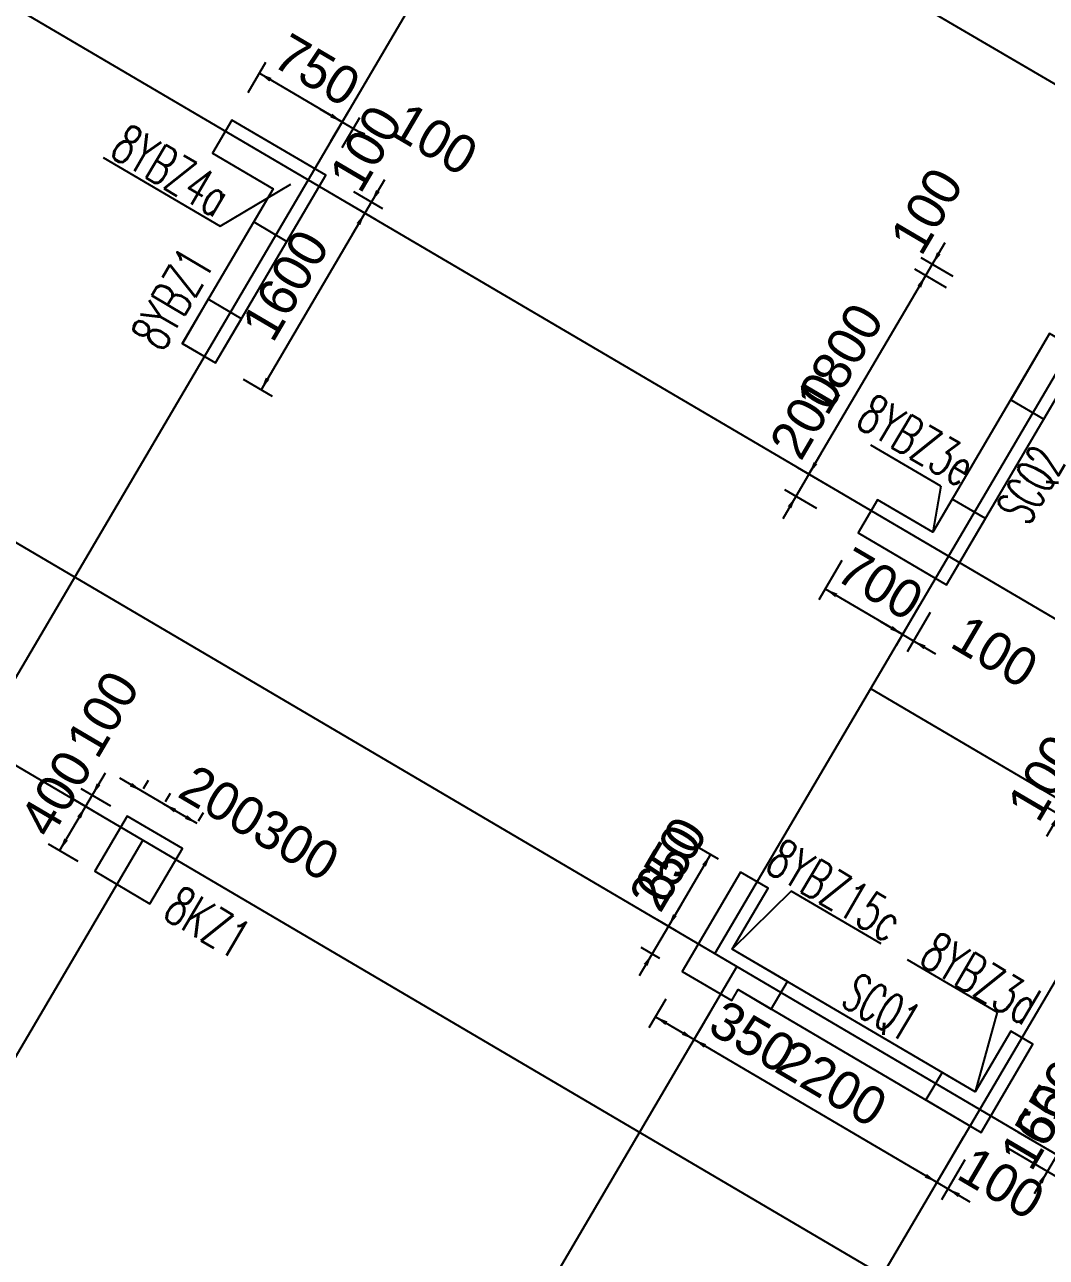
# Model space of a CAD drawing. Extents: x 19107 to 699106, y -67310 to 245688.
# Drawn here: x 612937 to 620916, y 114679 to 124305 of the extents above; entities that cross this region are included whole.
import ezdxf

# ---------------------------------------------------------------- set-up
doc = ezdxf.new("R2010")
doc.units = 0
doc.header["$LTSCALE"] = 100
doc.header["$MEASUREMENT"] = 0
for name, color, linetype in [('colu-主楼', 7, 'Continuous'), ('DOTE', 253, 'Continuous'), ('Q-TEXT', 2, 'Continuous'), ('wall-主楼', 2, 'Continuous'), ('小尺寸', 4, 'Continuous')]:
    doc.layers.add(name, color=color, linetype=linetype)
doc.layers.add('Select Column Frame Line', color=7, linetype='Continuous', lineweight=0)
doc.layers.add('Select Column Frame Position', color=7, linetype='Continuous', lineweight=0)
doc.styles.get("Standard").update_dxf_attribs({"font": 'standard'})
doc.styles.add('汉字', font='汉字')
doc.dimstyles.get("Standard").update_dxf_attribs({"dimtxt": 300, "dimasz": 100, "dimexe": 100, "dimexo": 250, "dimgap": 100, "dimtad": 0, "dimtoh": 1, "dimdec": 0, "dimdsep": 46, "dimcen": 0.09, "dimclrt": 7, "dimadec": 0, "dimazin": 0, "dimtfac": 1, "dimtdec": 4, "dimtofl": 0, "dimtmove": 0, "dimatfit": 3, "dimfxl": 1, "dimtolj": 1, "dimtzin": 0, "dimarcsym": 0})

# ---------------------------------------------------------------- blocks, each defined once
blk = doc.blocks.new('*D213')
at = {"layer": '小尺寸', "color": 0, "linetype": 'ByBlock', "lineweight": -2}
for p, q in [((618292.7, 116598.7), (618113.6, 116294.1)), ((618164.3, 116380.3), (620060.7, 115265.2)), ((620268.8, 115619.1), (620010, 115179))]:
    blk.add_line(p, q, dxfattribs=at)
for points in [[(618164.3, 116380.3), (618258.9, 116343.9), (618242, 116315.2)], [(620060.7, 115265.2), (619966.1, 115301.5), (619983, 115330.2)]]:
    blk.add_solid(points, dxfattribs=at)
at = {"layer": '小尺寸', "color": 7, "linetype": 'Continuous', "lineweight": -2, "insert": (619239.2, 116038.2), "char_height": 300, "width": 780, "attachment_point": 5, "rotation": 329.54537, "style": '汉字'}
blk.add_mtext('2200', dxfattribs=at)
blk = doc.blocks.new('*D541')
at = {"layer": '小尺寸', "color": 0, "linetype": 'ByBlock', "lineweight": -2}
for p, q in [((620268.8, 115619.1), (620010, 115179)), ((620279, 115439.1), (620096.2, 115128.3)), ((619888.3, 115366.6), (620319.3, 115113.1))]:
    blk.add_line(p, q, dxfattribs=at)
for points in [[(620060.7, 115265.2), (619966.1, 115301.5), (619983, 115330.2)], [(620146.9, 115214.5), (620241.6, 115178.2), (620224.7, 115149.5)]]:
    blk.add_solid(points, dxfattribs=at)
at = {"layer": '小尺寸', "color": 7, "linetype": 'Continuous', "lineweight": -2, "insert": (620565.3, 115258.5), "char_height": 300, "width": 476.667, "attachment_point": 5, "rotation": 329.54537, "style": '汉字'}
blk.add_mtext('100', dxfattribs=at)
blk = doc.blocks.new('*D872')
at = {"layer": '小尺寸', "color": 0, "linetype": 'ByBlock', "lineweight": -2}
for p, q in [((620697.2, 115657.2), (621085.8, 115428.7)), ((620822.2, 115177.7), (621100.9, 115651.8)), ((620621.2, 115527.9), (621009.7, 115299.4))]:
    blk.add_line(p, q, dxfattribs=at)
for points in [[(620999.6, 115479.4), (621035.9, 115574.1), (621064.6, 115557.2)], [(620923.5, 115350.1), (620887.2, 115255.5), (620858.5, 115272.4)]]:
    blk.add_solid(points, dxfattribs=at)
at = {"layer": '小尺寸', "color": 7, "linetype": 'Continuous', "lineweight": -2, "insert": (620840.5, 115702.2), "char_height": 300, "width": 476.667, "attachment_point": 5, "rotation": 59.54537, "style": '汉字'}
blk.add_mtext('150', dxfattribs=at)
blk = doc.blocks.new('*D1198')
at = {"layer": '小尺寸', "color": 0, "linetype": 'ByBlock', "lineweight": -2}
for p, q in [((621026.7, 116217.5), (621415.2, 115989.1)), ((620999.6, 115479.4), (621329, 116039.7)), ((620697.2, 115657.2), (621085.8, 115428.7))]:
    blk.add_line(p, q, dxfattribs=at)
for points in [[(621329, 116039.7), (621292.7, 115945.1), (621264, 115962)], [(620999.6, 115479.4), (621035.9, 115574.1), (621064.6, 115557.2)]]:
    blk.add_solid(points, dxfattribs=at)
at = {"layer": '小尺寸', "color": 7, "linetype": 'Continuous', "lineweight": -2, "insert": (620948.8, 115886.3), "char_height": 300, "width": 556.667, "attachment_point": 5, "rotation": 59.54537, "style": '汉字'}
blk.add_mtext('650', dxfattribs=at)
blk = doc.blocks.new('*D4444')
at = {"layer": '小尺寸', "color": 0, "linetype": 'ByBlock', "lineweight": -2}
for p, q in [((618859.4, 120450), (619163.5, 120967.2)), ((619224.1, 120699.5), (618975.9, 120845.5)), ((619122.7, 120527.1), (618874.6, 120673))]:
    blk.add_line(p, q, dxfattribs=at)
for points in [[(619062.1, 120794.8), (619098.5, 120889.4), (619127.2, 120872.5)], [(618960.8, 120622.4), (618924.4, 120527.7), (618895.7, 120544.6)]]:
    blk.add_solid(points, dxfattribs=at)
at = {"layer": '小尺寸', "color": 7, "linetype": 'Continuous', "lineweight": -2, "insert": (619040.9, 121251.9), "char_height": 300, "width": 566.667, "attachment_point": 5, "rotation": 59.54537, "style": '汉字'}
blk.add_mtext('200', dxfattribs=at)
blk = doc.blocks.new('*D4787')
at = {"layer": '小尺寸', "color": 0, "linetype": 'ByBlock', "lineweight": -2}
for p, q in [((620136.4, 122251.2), (619888.3, 122397.1)), ((619062.1, 120794.8), (619974.5, 122346.4)), ((619224.1, 120699.5), (618975.9, 120845.5))]:
    blk.add_line(p, q, dxfattribs=at)
for points in [[(619974.5, 122346.4), (619938.1, 122251.8), (619909.4, 122268.7)], [(619062.1, 120794.8), (619098.5, 120889.4), (619127.2, 120872.5)]]:
    blk.add_solid(points, dxfattribs=at)
at = {"layer": '小尺寸', "color": 7, "linetype": 'Continuous', "lineweight": -2, "insert": (619302.8, 121697.3), "char_height": 300, "width": 690, "attachment_point": 5, "rotation": 59.54537, "style": '汉字'}
blk.add_mtext('1800', dxfattribs=at)
blk = doc.blocks.new('*D5114')
at = {"layer": '小尺寸', "color": 0, "linetype": 'ByBlock', "lineweight": -2}
for p, q in [((619873.1, 122174), (620126.5, 122605)), ((620187.1, 122337.4), (619939, 122483.3)), ((620136.4, 122251.2), (619888.3, 122397.1))]:
    blk.add_line(p, q, dxfattribs=at)
for points in [[(620025.2, 122432.6), (620061.5, 122527.3), (620090.2, 122510.4)], [(619974.5, 122346.4), (619938.1, 122251.8), (619909.4, 122268.7)]]:
    blk.add_solid(points, dxfattribs=at)
at = {"layer": '小尺寸', "color": 7, "linetype": 'Continuous', "lineweight": -2, "insert": (619981.1, 122851), "char_height": 300, "width": 476.667, "attachment_point": 5, "rotation": 59.54537, "style": '汉字'}
blk.add_mtext('100', dxfattribs=at)
blk = doc.blocks.new('*D130')
at = {"layer": '小尺寸', "color": 0, "linetype": 'ByBlock', "lineweight": -2}
for p, q in [((619319.8, 120121.2), (619138.5, 119812.9)), ((619189.2, 119899.1), (619792.6, 119544.3)), ((619923.2, 119766.4), (619741.9, 119458.1))]:
    blk.add_line(p, q, dxfattribs=at)
for points in [[(619189.2, 119899.1), (619283.8, 119862.7), (619266.9, 119834)], [(619792.6, 119544.3), (619698, 119580.6), (619714.8, 119609.3)]]:
    blk.add_solid(points, dxfattribs=at)
at = {"layer": '小尺寸', "color": 7, "linetype": 'Continuous', "lineweight": -2, "insert": (619617.6, 119937.2), "char_height": 300, "width": 566.667, "attachment_point": 5, "rotation": 329.54537, "style": '汉字'}
blk.add_mtext('700', dxfattribs=at)
blk = doc.blocks.new('*D3099')
at = {"layer": '小尺寸', "color": 0, "linetype": 'ByBlock', "lineweight": -2}
for p, q in [((619923.2, 119766.4), (619741.9, 119458.1)), ((620009.4, 119715.8), (619828.1, 119407.4)), ((619620.2, 119645.6), (620051.2, 119392.2))]:
    blk.add_line(p, q, dxfattribs=at)
for points in [[(619792.6, 119544.3), (619698, 119580.6), (619714.8, 119609.3)], [(619878.8, 119493.6), (619973.5, 119457.2), (619956.6, 119428.5)]]:
    blk.add_solid(points, dxfattribs=at)
at = {"layer": '小尺寸', "color": 7, "linetype": 'Continuous', "lineweight": -2, "insert": (620514.3, 119409.9), "char_height": 300, "width": 476.667, "attachment_point": 5, "rotation": 329.54537, "style": '汉字'}
blk.add_mtext('100', dxfattribs=at)
blk = doc.blocks.new('*D4105')
at = {"layer": '小尺寸', "color": 0, "linetype": 'ByBlock', "lineweight": -2}
for p, q in [((614682.4, 123776), (614821, 124011.7)), ((614770.3, 123925.5), (615416.9, 123545.4)), ((615328.9, 123395.8), (615467.6, 123631.6))]:
    blk.add_line(p, q, dxfattribs=at)
for points in [[(614770.3, 123925.5), (614865, 123889.2), (614848.1, 123860.5)], [(615416.9, 123545.4), (615322.2, 123581.7), (615339.1, 123610.4)]]:
    blk.add_solid(points, dxfattribs=at)
at = {"layer": '小尺寸', "color": 7, "linetype": 'Continuous', "lineweight": -2, "insert": (615220.3, 123950.9), "char_height": 300, "width": 566.667, "attachment_point": 5, "rotation": 329.54537, "style": '汉字'}
blk.add_mtext('750', dxfattribs=at)
blk = doc.blocks.new('*D1798')
at = {"layer": '小尺寸', "color": 0, "linetype": 'ByBlock', "lineweight": -2}
for p, q in [((615244.5, 123646.7), (615675.5, 123393.3)), ((615328.9, 123395.8), (615467.6, 123631.6)), ((615415.2, 123345.1), (615553.8, 123580.9))]:
    blk.add_line(p, q, dxfattribs=at)
for points in [[(615416.9, 123545.4), (615322.2, 123581.7), (615339.1, 123610.4)], [(615503.1, 123494.7), (615597.7, 123458.3), (615580.8, 123429.6)]]:
    blk.add_solid(points, dxfattribs=at)
at = {"layer": '小尺寸', "color": 7, "linetype": 'Continuous', "lineweight": -2, "insert": (616138.6, 123411), "char_height": 300, "width": 476.667, "attachment_point": 5, "rotation": 329.54537, "style": '汉字'}
blk.add_mtext('100', dxfattribs=at)
blk = doc.blocks.new('*D2128')
at = {"layer": '小尺寸', "color": 0, "linetype": 'ByBlock', "lineweight": -2}
for p, q in [((615746.2, 123092.5), (615492.8, 122661.5)), ((615503.9, 123002.9), (615731, 122869.4)), ((615453.3, 122916.7), (615680.3, 122783.2))]:
    blk.add_line(p, q, dxfattribs=at)
for points in [[(615644.8, 122920.1), (615681.2, 123014.7), (615709.9, 122997.8)], [(615594.1, 122833.9), (615557.8, 122739.2), (615529.1, 122756.1)]]:
    blk.add_solid(points, dxfattribs=at)
at = {"layer": '小尺寸', "color": 7, "linetype": 'Continuous', "lineweight": -2, "insert": (615600.8, 123338.5), "char_height": 300, "width": 476.667, "attachment_point": 5, "rotation": 59.54537, "style": '汉字'}
blk.add_mtext('100', dxfattribs=at)
blk = doc.blocks.new('*D2450')
at = {"layer": '小尺寸', "color": 0, "linetype": 'ByBlock', "lineweight": -2}
for p, q in [((615453.3, 122916.7), (615680.3, 122783.2)), ((615594.1, 122833.9), (614783.2, 121454.6)), ((614642.3, 121537.5), (614869.4, 121403.9))]:
    blk.add_line(p, q, dxfattribs=at)
for points in [[(615594.1, 122833.9), (615557.8, 122739.2), (615529.1, 122756.1)], [(614783.2, 121454.6), (614819.5, 121549.3), (614848.2, 121532.4)]]:
    blk.add_solid(points, dxfattribs=at)
at = {"layer": '小尺寸', "color": 7, "linetype": 'Continuous', "lineweight": -2, "insert": (614973.1, 122271), "char_height": 300, "width": 685, "attachment_point": 5, "rotation": 59.54537, "style": '汉字'}
blk.add_mtext('1600', dxfattribs=at)
blk = doc.blocks.new('*D1149')
at = {"layer": '小尺寸', "color": 0, "linetype": 'ByBlock', "lineweight": -2}
for p, q in [((614283.5, 118066.5), (614024.9, 118218.5)), ((614037, 118239.2), (614075.6, 118304.7)), ((614295.6, 118087.1), (614334.2, 118152.7))]:
    blk.add_line(p, q, dxfattribs=at)
for points in [[(614024.9, 118218.5), (614119.5, 118182.2), (614102.6, 118153.5)], [(614283.5, 118066.5), (614188.8, 118102.8), (614205.7, 118131.5)]]:
    blk.add_solid(points, dxfattribs=at)
at = {"layer": '小尺寸', "color": 7, "linetype": 'Continuous', "lineweight": -2, "insert": (615057.9, 117901.1), "char_height": 300, "width": 566.667, "attachment_point": 5, "rotation": 329.54537, "style": '汉字'}
blk.add_mtext('300', dxfattribs=at)
blk = doc.blocks.new('*D1486')
at = {"layer": '小尺寸', "color": 0, "linetype": 'ByBlock', "lineweight": -2}
for p, q in [((614197.3, 118117.1), (613680.1, 118421.3)), ((613864.6, 118340.6), (613903.2, 118406.1)), ((614037, 118239.2), (614075.6, 118304.7))]:
    blk.add_line(p, q, dxfattribs=at)
for points in [[(613852.5, 118319.9), (613757.8, 118356.2), (613774.7, 118384.9)], [(614024.9, 118218.5), (614119.5, 118182.2), (614102.6, 118153.5)]]:
    blk.add_solid(points, dxfattribs=at)
at = {"layer": '小尺寸', "color": 7, "linetype": 'Continuous', "lineweight": -2, "insert": (614482, 118239.7), "char_height": 300, "width": 566.667, "attachment_point": 5, "rotation": 329.54537, "style": '汉字'}
blk.add_mtext('200', dxfattribs=at)
blk = doc.blocks.new('*D4465')
at = {"layer": '小尺寸', "color": 0, "linetype": 'ByBlock', "lineweight": -2}
for p, q in [((613564.7, 118458.9), (613311.2, 118027.9)), ((613608.6, 118201.1), (613377.1, 118337.2)), ((613557.9, 118114.9), (613326.4, 118251))]:
    blk.add_line(p, q, dxfattribs=at)
for points in [[(613463.3, 118286.5), (613499.6, 118381.2), (613528.3, 118364.3)], [(613412.6, 118200.3), (613376.3, 118105.7), (613347.6, 118122.6)]]:
    blk.add_solid(points, dxfattribs=at)
at = {"layer": '小尺寸', "color": 7, "linetype": 'Continuous', "lineweight": -2, "insert": (613547, 118922.1), "char_height": 300, "width": 476.667, "attachment_point": 5, "rotation": 59.54537, "style": '汉字'}
blk.add_mtext('100', dxfattribs=at)
blk = doc.blocks.new('*D4806')
at = {"layer": '小尺寸', "color": 0, "linetype": 'ByBlock', "lineweight": -2}
for p, q in [((613557.9, 118114.9), (613326.4, 118251)), ((613412.6, 118200.3), (613209.9, 117855.5)), ((613355.2, 117770.1), (613123.7, 117906.2))]:
    blk.add_line(p, q, dxfattribs=at)
for points in [[(613412.6, 118200.3), (613376.3, 118105.7), (613347.6, 118122.6)], [(613209.9, 117855.5), (613246.2, 117950.1), (613274.9, 117933.3)]]:
    blk.add_solid(points, dxfattribs=at)
at = {"layer": '小尺寸', "color": 7, "linetype": 'Continuous', "lineweight": -2, "insert": (613182, 118301.4), "char_height": 300, "width": 576.667, "attachment_point": 5, "rotation": 59.54537, "style": '汉字'}
blk.add_mtext('400', dxfattribs=at)
blk = doc.blocks.new('*D2152')
at = {"layer": '小尺寸', "color": 0, "linetype": 'ByBlock', "lineweight": -2}
for p, q in [((621169.5, 118395.6), (620916.1, 117964.6)), ((621137.9, 118182.2), (620981.9, 118273.9)), ((621087.2, 118096), (620931.3, 118187.7))]:
    blk.add_line(p, q, dxfattribs=at)
for points in [[(621068.1, 118223.2), (621104.5, 118317.9), (621133.2, 118301)], [(621017.5, 118137), (620981.1, 118042.4), (620952.4, 118059.3)]]:
    blk.add_solid(points, dxfattribs=at)
at = {"layer": '小尺寸', "color": 7, "linetype": 'Continuous', "lineweight": -2, "insert": (620896.4, 118424.4), "char_height": 300, "width": 476.667, "attachment_point": 5, "rotation": 59.54537, "style": '汉字'}
blk.add_mtext('100', dxfattribs=at)
blk = doc.blocks.new('*D2752')
at = {"layer": '小尺寸', "color": 0, "linetype": 'ByBlock', "lineweight": -2}
for p, q in [((618354.4, 117788.8), (618207.4, 117875.2)), ((618293.6, 117824.5), (617964.1, 117264.2)), ((618024.9, 117228.4), (617877.9, 117314.9))]:
    blk.add_line(p, q, dxfattribs=at)
for points in [[(618293.6, 117824.5), (618257.2, 117729.9), (618228.5, 117746.8)], [(617964.1, 117264.2), (618000.4, 117358.9), (618029.1, 117342)]]:
    blk.add_solid(points, dxfattribs=at)
at = {"layer": '小尺寸', "color": 7, "linetype": 'Continuous', "lineweight": -2, "insert": (617981.9, 117782.9), "char_height": 300, "width": 556.667, "attachment_point": 5, "rotation": 59.54537, "style": '汉字'}
blk.add_mtext('650', dxfattribs=at)
blk = doc.blocks.new('*D447')
at = {"layer": '小尺寸', "color": 0, "linetype": 'ByBlock', "lineweight": -2}
for p, q in [((618065.5, 117436.6), (617736, 116876.3)), ((618024.9, 117228.4), (617877.9, 117314.9)), ((617898.2, 117012.9), (617751.2, 117099.4))]:
    blk.add_line(p, q, dxfattribs=at)
for points in [[(617964.1, 117264.2), (618000.4, 117358.9), (618029.1, 117342)], [(617837.4, 117048.7), (617801.1, 116954.1), (617772.3, 116970.9)]]:
    blk.add_solid(points, dxfattribs=at)
at = {"layer": '小尺寸', "color": 7, "linetype": 'Continuous', "lineweight": -2, "insert": (617942.9, 117721.4), "char_height": 300, "width": 566.667, "attachment_point": 5, "rotation": 59.54537, "style": '汉字'}
blk.add_mtext('250', dxfattribs=at)
blk = doc.blocks.new('*D3695')
at = {"layer": '小尺寸', "color": 0, "linetype": 'ByBlock', "lineweight": -2}
for p, q in [((617943.9, 116696.1), (617811.9, 116471.5)), ((617862.5, 116557.7), (618164.3, 116380.3)), ((618245.6, 116518.7), (618113.6, 116294.1))]:
    blk.add_line(p, q, dxfattribs=at)
for points in [[(617862.5, 116557.7), (617957.2, 116521.3), (617940.3, 116492.6)], [(618164.3, 116380.3), (618069.6, 116416.6), (618086.5, 116445.3)]]:
    blk.add_solid(points, dxfattribs=at)
at = {"layer": '小尺寸', "color": 7, "linetype": 'Continuous', "lineweight": -2, "insert": (618621.4, 116401.5), "char_height": 300, "width": 566.667, "attachment_point": 5, "rotation": 329.54537, "style": '汉字'}
blk.add_mtext('350', dxfattribs=at)

msp = doc.modelspace()

# ---------------------------------------------------------------- linework, layer by layer
at = {"layer": 'colu-主楼'}
msp.add_lwpolyline([(613915.5, 117440.6), (614168.9, 117871.6), (613737.9, 118125), (613484.5, 117694)], close=True, dxfattribs=at)
at = {"layer": 'DOTE'}
for p, q in [((587628.3, 143453.4), (636841.8, 114516.9)), ((585803.6, 140350.1), (639805.6, 108598)), ((583218.7, 135953.7), (631186.4, 107749.7)), ((618969.3, 129587.1), (612566.6, 118697.8)), ((597120.7, 129519.7), (633192.4, 108310.3)), ((623969.1, 126647.4), (618326.6, 117051)), ((619543.1, 119119.9), (634408.9, 110379.1)), ((613859.6, 117937.5), (608644.7, 109068.2)), ((621612, 117903.5), (614420.3, 105672.2)), ((618499.1, 116949.7), (612523.8, 106787.3))]:
    msp.add_line(p, q, dxfattribs=at)
at = {"layer": 'Select Column Frame Line', "color": 200, "linetype": 'Continuous', "lineweight": -3}
for p, q in [((613550.1, 123268), (614463.7, 122730.8)), ((614463.7, 122730.8), (615014.7, 123058.6)), ((620091.4, 120700.3), (619546.5, 121020.7)), ((620091.4, 120700.3), (620029.6, 120341.9)), ((618923.9, 117538.6), (618463.5, 117086.6)), ((619625.6, 117126), (618923.9, 117538.6)), ((619829.4, 117006.1), (620531.2, 116593.5)), ((620531.2, 116593.5), (620360, 115971.5))]:
    msp.add_line(p, q, dxfattribs=at)
at = {"layer": 'Select Column Frame Position', "color": 235, "linetype": 'Continuous', "lineweight": -3}
for points in [[(614555.7, 123560.5), (614403.7, 123301.9), (614877.8, 123023.1), (614725.7, 122764.5), (614984.3, 122612.4), (615288.4, 123129.6), (614555.7, 123560.5)], [(614370.9, 122161), (614168.2, 121816.2), (614426.8, 121664.2), (614629.5, 122009), (614370.9, 122161)], [(620941.9, 121893.6), (620637.8, 121376.4), (620896.4, 121224.3), (621048.5, 121482.9), (621436.4, 121254.8), (621588.5, 121513.4), (620941.9, 121893.6)], [(619598.6, 120595.4), (619446.5, 120336.7), (620136.2, 119931.3), (620440.3, 120448.5), (620181.7, 120600.5), (620029.6, 120341.9), (619598.6, 120595.4)], [(618526.8, 117687.4), (618070.6, 116911.6), (618458.5, 116683.5), (618509.2, 116769.7), (618767.8, 116617.6), (618894.5, 116833.1), (618463.5, 117086.6), (618742.3, 117560.7), (618526.8, 117687.4)], [(620101.4, 116123.5), (619974.7, 115908), (620405.7, 115654.6), (620811.2, 116344.2), (620638.8, 116445.6), (620360, 115971.5), (620101.4, 116123.5)]]:
    msp.add_lwpolyline(points, dxfattribs=at)
at = {"layer": 'Select Column Frame Position', "color": 7, "linetype": 'Continuous', "lineweight": -3}
msp.add_lwpolyline([(613915.5, 117440.6), (614168.9, 117871.6), (613737.9, 118125), (613484.5, 117694), (613915.5, 117440.6)], dxfattribs=at)
at = {"layer": 'wall-主楼'}
for points in [[(615288.4, 123129.6), (614555.7, 123560.5), (614403.7, 123301.9), (614877.8, 123023.1), (614167.7, 121816.5), (614426.4, 121664.4)], [(621588.5, 121513.4), (620941.9, 121893.6), (620029.6, 120341.9), (619598.6, 120595.4), (619446.5, 120336.7), (620136.2, 119931.3), (621048.5, 121482.9), (621436.4, 121254.8)], [(618526.8, 117687.4), (618070.6, 116911.6), (618458.5, 116683.5), (618509.2, 116769.7), (620405.7, 115654.6), (620811.2, 116344.2), (620638.8, 116445.6), (620360, 115971.5), (618463.5, 117086.6), (618742.3, 117560.7)]]:
    msp.add_lwpolyline(points, close=True, dxfattribs=at)

# ---------------------------------------------------------------- texts
at = {"color": 200, "linetype": 'Continuous', "lineweight": -3, "width": 0.7}
for s, rotation, p in [('8YBZ4a', 329.54537, (613589.3, 123282.8)), ('8YBZ1', 59.54537, (614013.6, 121740.2)), ('8YBZ3e', 329.54537, (619413.6, 121175.2)), ('8YBZ15c', 329.54537, (618705.4, 117702.9)), ('8KZ1', 329.54537, (614003.2, 117334.1)), ('8YBZ3d', 329.54537, (619908.8, 116974.7))]:
    msp.add_text(s, height=300, rotation=rotation, dxfattribs=at).set_placement(p)
at = {"layer": 'Q-TEXT', "color": 3, "width": 0.6}
for s, rotation, p in [('SCQ2', 59.54537, (620775.7, 120385.4)), ('SCQ1', 329.54537, (619300.3, 116650.9))]:
    msp.add_text(s, height=300, rotation=rotation, dxfattribs=at).set_placement(p)

# ---------------------------------------------------------------- dimensions: what is measured, and where the dimension line sits
at = {"layer": '小尺寸'}
for base, p1, p2, angle, picture, middle in [((615416.9, 123545.4), (614555.7, 123560.5), (615202.2, 123180.3), 149.54537, '*D4105', (615220.3, 123950.9)), ((615503.1, 123494.7), (615202.2, 123180.3), (615288.4, 123129.6), 149.54537, '*D1798', (615803.9, 123607.8)), ((615594.1, 122833.9), (615288.4, 123129.6), (615237.8, 123043.4), 59.54537, '*D2128', (615404, 123003.7)), ((620025.2, 122432.6), (620351.9, 122124.5), (620402.6, 122210.7), 59.54537, '*D5114', (619784.3, 122516.2)), ((614783.2, 121454.6), (615237.8, 123043.4), (614426.8, 121664.2), 59.54537, '*D2450', (614973.1, 122271)), ((619974.5, 122346.4), (619439.6, 120572.8), (620351.9, 122124.5), 59.54537, '*D4787', (619302.8, 121697.3)), ((619062.1, 120794.8), (619338.2, 120400.4), (619439.6, 120572.8), 59.54537, '*D4444', (618795.9, 120835.3)), ((619792.6, 119544.3), (619446.5, 120336.7), (620050, 119981.9), 329.54537, '*D130', (619617.6, 119937.2)), ((619878.8, 119493.6), (620050, 119981.9), (620136.2, 119931.3), 329.54537, '*D3099', (620179.6, 119606.7)), ((613412.6, 118200.3), (613824.1, 118074.4), (613773.4, 117988.2), 59.54537, '*D4465', (613350.1, 118587.3)), ((621017.5, 118137), (621353.4, 118055.5), (621302.7, 117969.3), 59.54537, '*D2152', (620699.6, 118089.7)), ((613209.9, 117855.5), (613773.4, 117988.2), (613570.7, 117643.3), 59.54537, '*D4806', (612883.8, 117794.2)), ((613852.5, 118319.9), (613910.3, 118023.7), (613737.9, 118125), 149.54537, '*D1486', (614065.4, 118484.7)), ((614024.9, 118218.5), (614168.9, 117871.6), (613910.3, 118023.7), 149.54537, '*D1149', (614598.2, 118171.4)), ((617964.1, 117264.2), (618569.9, 117662), (618240.4, 117101.7), 59.54537, '*D2752', (617981.9, 117782.9)), ((617837.4, 117048.7), (618240.4, 117101.7), (618113.7, 116886.2), 59.54537, '*D447', (617685.2, 117283.2)), ((618164.3, 116380.3), (618070.6, 116911.6), (618372.3, 116734.2), 329.54537, '*D3695', (618140.1, 116684.5)), ((620060.7, 115265.2), (618419.4, 116814.2), (620395.5, 115834.6), 329.54537, '*D213', (619239.2, 116038.2)), ((621329, 116039.7), (620481.7, 115783.9), (620811.2, 116344.2), 59.54537, '*D1198', (620948.8, 115886.3)), ((620999.6, 115479.4), (620405.7, 115654.6), (620481.7, 115783.9), 59.54537, '*D872', (620631, 115345.9)), ((620146.9, 115214.5), (620395.5, 115834.6), (620405.7, 115654.6), 329.54537, '*D541', (620230.5, 115455.3))]:
    dim = msp.add_linear_dim(base=base, p1=p1, p2=p2, angle=angle, dimstyle='Standard', dxfattribs=at)
    dim.commit()
    dim.dimension.update_dxf_attribs({"geometry": picture, "text_midpoint": middle})

doc.saveas('drawing.dxf')
